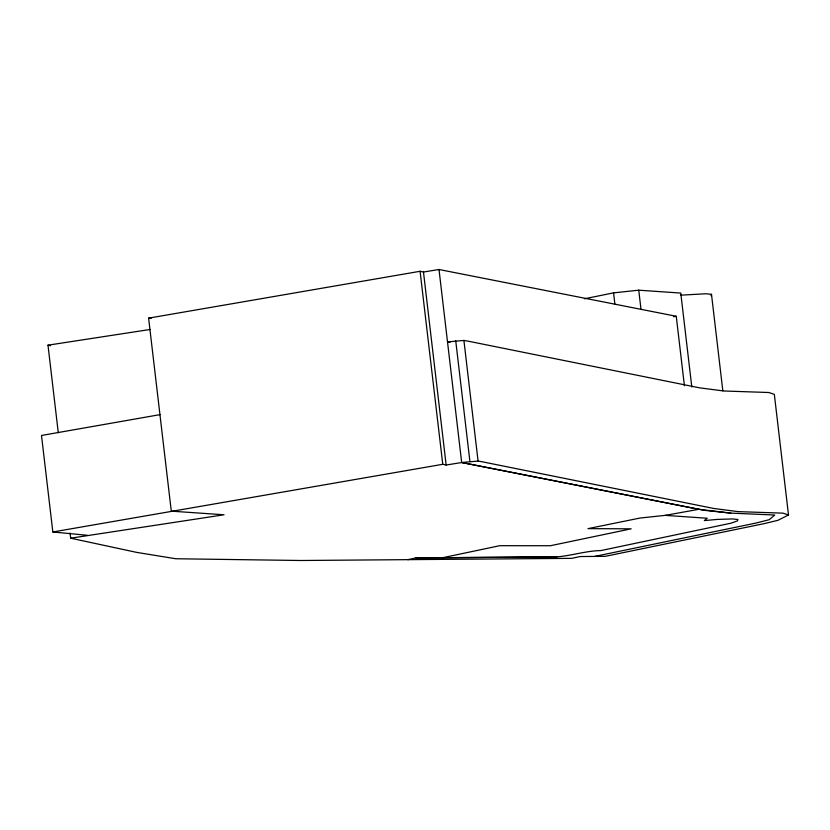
<?xml version="1.0" encoding="UTF-8"?>
<svg xmlns="http://www.w3.org/2000/svg" width="830" height="830" viewBox="0 0 830 830"><rect width="100%" height="100%" fill="white"/><g stroke="black" fill="none" stroke-linecap="round" stroke-linejoin="round"><path stroke-width="1.25" d="M710.999 295.719L711.497 294.318L706.06 293.758L680.455 295.179M450.047 342.385L447.505 341.887L463.908 340.445L468.4 341.223L699.721 387.869L723.947 390.992L768.85 392.517L774.328 394.343L788.5 514.974L777.949 520.306L764.015 523.668L605.205 556.339L580.18 556.536L571.766 558.351L300.699 560.499L175.784 558.746L136.784 552.407L70.675 538.193L70.062 533.047M407.852 559.679L415.903 557.905L556.94 556.878C571.777 555.675 585.97 550.83 600.889 550.57L730.95 523.201L737.455 520.898L737.943 519.497L732.517 518.937L717.203 519.424L704.328 520.586L707.222 518.252L665.204 515.368L640.013 518.045L587.993 528.637L631.194 528.824L550.414 545.725L499.712 545.694L442.867 557.677M594.768 556.39L755.881 523.087L769.244 519.694L774.722 515.036L730.794 513.116L704.203 510.326L461.677 462.518L446.146 465.028L442.764 464.292L52.84 531.978L41.5 435.47L159.951 414.647M584.382 298.8L613.567 292.865L638.747 290.189L680.766 293.073L691.805 387.008M673.763 316.738L676.263 316.282L684.418 385.774M665.204 515.368L698.933 509.298L730.794 513.116M70.675 538.193L224.038 514.776L171.291 511.156L148.612 318.139L420.084 271.286L423.476 272.022L439.008 269.501L676.263 316.282M58.276 432.679L47.995 345.176L150.313 329.448M439.008 269.501L461.677 462.518L478.07 461.075L482.572 461.854L713.893 508.5L738.119 511.622L783.022 513.148L788.5 514.974M415.903 557.905L556.94 556.878M148.612 318.139L151.185 318.326M52.84 531.978L87.482 535.298M461.677 462.518L698.933 509.298M47.995 345.176L50.495 345.716M711.497 294.318L722.826 390.816M638.747 290.189L641.019 309.486M613.567 292.865L614.926 304.444M463.908 340.445L478.07 461.075M455.732 340.819L469.905 461.449M423.476 272.022L446.146 465.028M420.084 271.286L442.764 464.292"/></g></svg>
